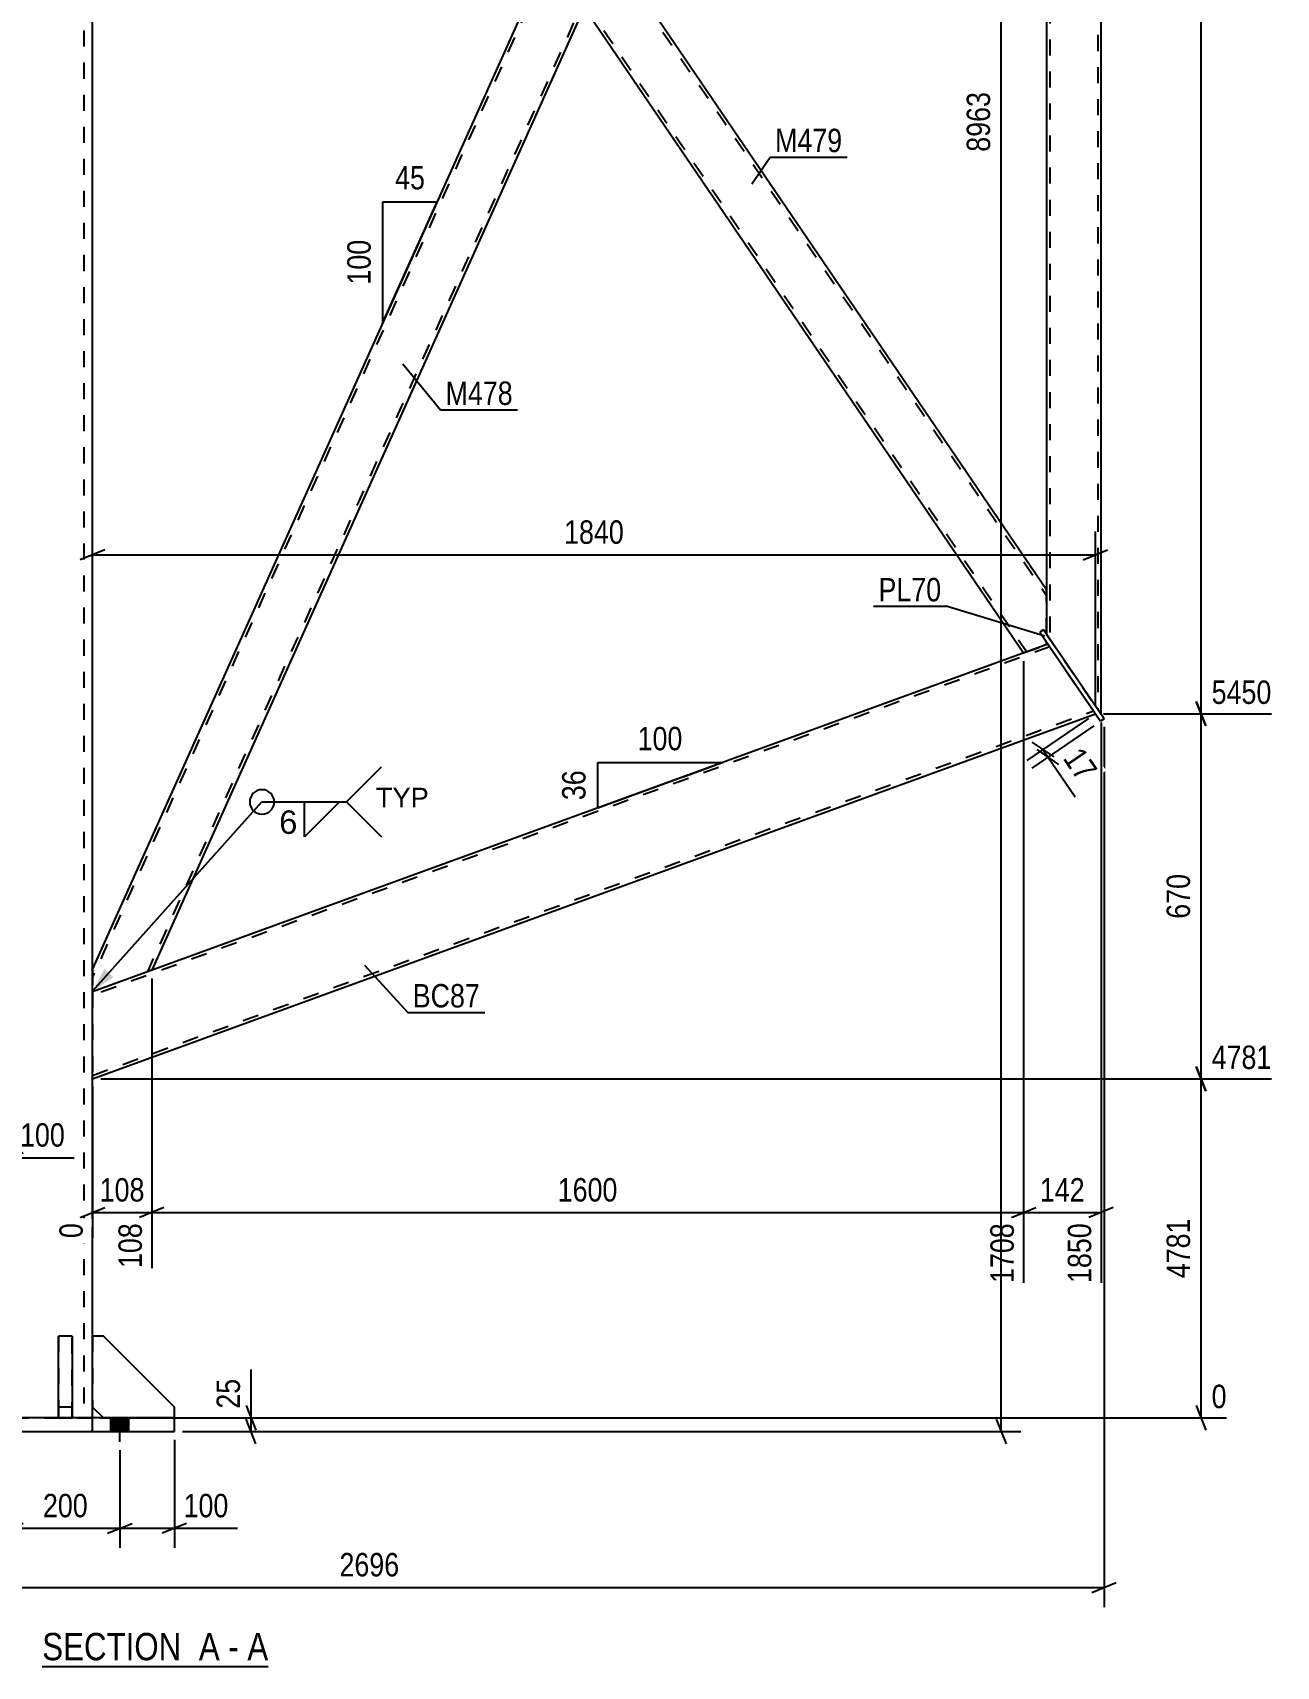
# Model space of a CAD drawing. Header units: millimetres. Extents: x 0 to 1189, y 0 to 841.
# Drawn here: x 460.7 to 612.8, y 411.7 to 611.5 of the extents above; entities that cross this region are included whole.
import ezdxf

# ---------------------------------------------------------------- set-up
doc = ezdxf.new("R2010")
doc.units = ezdxf.units.MM
doc.linetypes.add('DXK_LINE_DOT2', pattern=[3.9198, 1.9599, -1.9599])
doc.styles.add('Arial', font='ARIAL.TTF', dxfattribs={"height": 0.2})
doc.styles.add('Arial Narrow', font='ARIALN.TTF', dxfattribs={"height": 0.2})

# ---------------------------------------------------------------- blocks, each defined once
blk = doc.blocks.new('Unknown-682122038-11 - 20009')
at = {"color": 6, "linetype": 'Continuous'}
blk.add_line((461.83, 411.73), (489.48, 411.73), dxfattribs=at)
at = {"color": 0, "linetype": 'Continuous'}
for points in [[(479.94, 412.48), (479.94, 415.98), (461.83, 415.98), (461.83, 412.48)], [(483.55, 412.48), (483.55, 415.98), (480.99, 415.98), (480.99, 412.48)], [(485.87, 412.48), (485.87, 415.98), (484.6, 415.98), (484.6, 412.48)], [(489.48, 412.48), (489.48, 415.98), (486.92, 415.98), (486.92, 412.48)]]:
    blk.add_wipeout(points, dxfattribs=at)
at = {"color": 7, "linetype": 'Continuous', "style": 'Arial Narrow'}
for s, p in [('SECTION ', (461.83, 412.48)), ('A', (480.99, 412.48)), ('A', (486.92, 412.48)), ('-', (484.6, 412.48))]:
    blk.add_text(s, height=3.34, dxfattribs=at).set_placement(p)
blk = doc.blocks.new('Part-682122038-20073 - 20009')
at = {"color": 7, "linetype": 'DXK_LINE_DOT2'}
for p, q in [((466.93, 717.59), (466.93, 466.44)), ((466.93, 465.44), (466.93, 442.11)), ((434.66, 442.11), (467.99, 442.11))]:
    blk.add_line(p, q, dxfattribs=at)
at = {"color": 2, "linetype": 'Continuous'}
for p, q in [((467.99, 466.44), (467.99, 717.59)), ((467.99, 442.11), (467.99, 465.44))]:
    blk.add_line(p, q, dxfattribs=at)
blk = doc.blocks.new('Part-682122038-20020 - 20009')
at = {"color": 7, "linetype": 'DXK_LINE_DOT2'}
for p, q in [((582.24, 750.34), (467.99, 496.05)), ((584.66, 741.4), (474.69, 496.66)), ((467.99, 497.03), (467.99, 494.22)), ((475.22, 496.85), (467.99, 494.22))]:
    blk.add_line(p, q, dxfattribs=at)
at = {"color": 2, "linetype": 'Continuous'}
for p, q in [((523.72, 621.06), (467.99, 497.03)), ((528.12, 614.59), (475.22, 496.85))]:
    blk.add_line(p, q, dxfattribs=at)
blk = doc.blocks.new('Part-682122038-20022 - 20009')
at = {"color": 2, "linetype": 'Continuous'}
for p, q in [((531.33, 621.73), (530.94, 620.87)), ((531.33, 621.73), (584.66, 543.39)), ((530.94, 620.87), (528.12, 614.59)), ((528.12, 614.59), (581.86, 535.66)), ((584.66, 543.39), (584.66, 541.97)), ((584.66, 541.97), (584.66, 537.94)), ((584.66, 536.68), (584.66, 537))]:
    blk.add_line(p, q, dxfattribs=at)
at = {"color": 7, "linetype": 'DXK_LINE_DOT2'}
for p, q in [((531.13, 621.3), (584.66, 542.68)), ((531.21, 621.48), (531.33, 621.73)), ((528.31, 615.02), (582.24, 535.8)), ((584.66, 543.28), (584.66, 541.97)), ((584.28, 538.49), (583.84, 538.19)), ((583.84, 538.19), (584.66, 537)), ((584.66, 537.94), (584.28, 538.49)), ((581.86, 535.66), (584.66, 536.68))]:
    blk.add_line(p, q, dxfattribs=at)
blk = doc.blocks.new('Part-682122038-20033 - 20009')
at = {"color": 2, "linetype": 'Continuous'}
for p, q in [((469.33, 452.11), (467.99, 452.11)), ((469.33, 452.11), (477.99, 443.44)), ((467.99, 443.44), (469.33, 442.11)), ((477.99, 442.11), (477.99, 443.44))]:
    blk.add_line(p, q, dxfattribs=at)
at = {"color": 7, "linetype": 'DXK_LINE_DOT2'}
for p, q in [((467.99, 452.11), (467.99, 443.44)), ((469.33, 442.11), (477.99, 442.11))]:
    blk.add_line(p, q, dxfattribs=at)
blk = doc.blocks.new('Part-682122038-20034 - 20009')
at = {"color": 7, "linetype": 'DXK_LINE_DOT2'}
for p, q in [((469.33, 452.11), (467.99, 452.11)), ((467.99, 452.11), (467.99, 443.44)), ((477.99, 443.44), (469.33, 452.11)), ((467.99, 443.44), (469.33, 442.11)), ((469.33, 442.11), (477.99, 442.11)), ((477.99, 442.11), (477.99, 443.44))]:
    blk.add_line(p, q, dxfattribs=at)
blk = doc.blocks.new('Part-682122038-20035 - 20009')
at = {"color": 7, "linetype": 'DXK_LINE_DOT2'}
for p, q in [((463.83, 452.11), (463.83, 442.11)), ((465.49, 452.11), (463.83, 452.11)), ((465.49, 442.11), (465.49, 452.11)), ((465.49, 443.44), (463.83, 443.44)), ((463.83, 442.11), (465.49, 442.11))]:
    blk.add_line(p, q, dxfattribs=at)
blk = doc.blocks.new('Part-682122038-20037 - 20009')
at = {"color": 2, "linetype": 'Continuous'}
for p, q in [((463.83, 442.11), (463.83, 452.11)), ((465.49, 452.11), (463.83, 452.11)), ((465.49, 452.11), (465.49, 442.11)), ((465.49, 443.44), (463.83, 443.44)), ((465.49, 442.11), (463.83, 442.11))]:
    blk.add_line(p, q, dxfattribs=at)
blk = doc.blocks.new('Part-682122038-20070 - 20009')
at = {"color": 2, "linetype": 'Continuous'}
for p, q in [((584.28, 538.49), (583.84, 538.19)), ((583.84, 538.19), (591.26, 527.3)), ((591.7, 527.6), (584.28, 538.49)), ((591.7, 527.6), (591.26, 527.3))]:
    blk.add_line(p, q, dxfattribs=at)
blk = doc.blocks.new('Part-682122038-20071 - 20009')
at = {"color": 2, "linetype": 'Continuous'}
for p, q in [((467.99, 442.11), (424.66, 442.11)), ((424.66, 442.11), (424.66, 440.44)), ((434.66, 440.44), (434.66, 442.11)), ((467.99, 440.44), (467.99, 442.11)), ((477.99, 442.11), (467.99, 442.11)), ((477.99, 440.44), (477.99, 442.11)), ((424.66, 440.44), (477.99, 440.44))]:
    blk.add_line(p, q, dxfattribs=at)
at = {"color": 7, "linetype": 'DXK_LINE_DOT2'}
for p, q in [((434.66, 440.44), (434.66, 442.11)), ((467.99, 440.44), (467.99, 442.11))]:
    blk.add_line(p, q, dxfattribs=at)
blk = doc.blocks.new('Part-682122038-20074 - 20009')
at = {"color": 7, "linetype": 'DXK_LINE_DOT2'}
for p, q in [((590.93, 760.17), (590.93, 528.74)), ((585.06, 751.79), (585.06, 537.36)), ((584.66, 537.94), (584.66, 543.39)), ((584.66, 537.94), (591.33, 528.15))]:
    blk.add_line(p, q, dxfattribs=at)
at = {"color": 2, "linetype": 'Continuous'}
for p, q in [((591.33, 528.15), (591.33, 760.74)), ((584.66, 740.43), (584.66, 543.39))]:
    blk.add_line(p, q, dxfattribs=at)
blk = doc.blocks.new('Part-682122038-20075 - 20009')
at = {"color": 2, "linetype": 'Continuous'}
for p, q in [((584.83, 536.74), (467.99, 494.22)), ((467.99, 483.58), (590.64, 528.22))]:
    blk.add_line(p, q, dxfattribs=at)
at = {"color": 7, "linetype": 'DXK_LINE_DOT2'}
for p, q in [((585.06, 536.4), (467.99, 493.79)), ((584.83, 536.74), (590.64, 528.22)), ((467.99, 484), (590.4, 528.56)), ((467.99, 494.22), (467.99, 483.58))]:
    blk.add_line(p, q, dxfattribs=at)
blk = doc.blocks.new('Bolt-682122038-20119 - 20009')
at = {"linetype": 'Continuous'}
for points in [[(430.23, 440.44), (432.43, 440.44), (432.43, 442.11), (430.23, 442.11)], [(430.23, 440.44), (432.43, 440.44), (432.43, 442.11), (430.23, 442.11)], [(443.56, 440.44), (445.76, 440.44), (445.76, 442.11), (443.56, 442.11)], [(443.56, 440.44), (445.76, 440.44), (445.76, 442.11), (443.56, 442.11)], [(456.89, 440.44), (459.09, 440.44), (459.09, 442.11), (456.89, 442.11)], [(456.89, 440.44), (459.09, 440.44), (459.09, 442.11), (456.89, 442.11)], [(470.23, 440.44), (472.43, 440.44), (472.43, 442.11), (470.23, 442.11)], [(470.23, 440.44), (472.43, 440.44), (472.43, 442.11), (470.23, 442.11)]]:
    blk.add_hatch(color=1, dxfattribs=at).paths.add_polyline_path(points)
at = {"color": 1, "linetype": 'Continuous'}
for p, q in [((430.23, 440.44), (430.23, 442.11)), ((430.23, 440.44), (430.23, 442.11)), ((431.33, 439.18), (431.33, 442.11)), ((431.33, 439.18), (431.33, 442.11)), ((432.43, 440.44), (432.43, 442.11)), ((432.43, 440.44), (432.43, 442.11)), ((443.56, 440.44), (443.56, 442.11)), ((443.56, 440.44), (443.56, 442.11)), ((444.66, 439.18), (444.66, 442.11)), ((444.66, 439.18), (444.66, 442.11)), ((445.76, 440.44), (445.76, 442.11)), ((445.76, 440.44), (445.76, 442.11)), ((456.89, 440.44), (456.89, 442.11)), ((456.89, 440.44), (456.89, 442.11)), ((457.99, 439.18), (457.99, 442.11)), ((457.99, 439.18), (457.99, 442.11)), ((459.09, 440.44), (459.09, 442.11)), ((459.09, 440.44), (459.09, 442.11)), ((470.23, 440.44), (470.23, 442.11)), ((470.23, 440.44), (470.23, 442.11)), ((471.33, 439.18), (471.33, 442.11)), ((471.33, 439.18), (471.33, 442.11)), ((472.43, 440.44), (472.43, 442.11)), ((472.43, 440.44), (472.43, 442.11))]:
    blk.add_line(p, q, dxfattribs=at)
blk = doc.blocks.new('StraightDimension-682122038-77422 - 20009')
at = {"color": 7, "linetype": 'Continuous'}
for p, q in [((471.33, 438.18), (471.33, 426.21)), ((477.99, 439.44), (477.99, 426.21)), ((469.83, 428.01), (472.83, 429.21)), ((471.33, 428.61), (477.99, 428.61)), ((479.49, 429.21), (476.49, 428.01))]:
    blk.add_line(p, q, dxfattribs=at)
at = {"color": 0}
blk.add_wipeout([(485.2, 429.36), (485.2, 433.56), (478.52, 433.56), (478.52, 429.36)], dxfattribs=at)
at = {"color": 7, "linetype": 'Continuous'}
blk.add_line((477.99, 428.61), (485.73, 428.61), dxfattribs=at)
blk.add_line((477.99, 428.61), (485.73, 428.61), dxfattribs=at)
at = {"color": 3, "style": 'Arial Narrow'}
blk.add_text('100', height=2.863, dxfattribs=at).set_placement((479.12, 429.96))
blk = doc.blocks.new('StraightDimension-682122038-20297 - 20009')
at = {"color": 7, "linetype": 'Continuous'}
for p, q in [((591.7, 526.6), (591.7, 418.98)), ((411.99, 482.67), (411.99, 418.98)), ((413.49, 421.98), (410.49, 420.78)), ((590.2, 420.78), (593.2, 421.98)), ((411.99, 421.38), (591.7, 421.38))]:
    blk.add_line(p, q, dxfattribs=at)
at = {"color": 0}
blk.add_wipeout([(506.1, 422.13), (506.1, 426.33), (497.59, 426.33), (497.59, 422.13)], dxfattribs=at)
at = {"color": 3, "style": 'Arial Narrow'}
blk.add_text('2696', height=2.863, dxfattribs=at).set_placement((498.19, 422.73))
blk = doc.blocks.new('StraightDimension-682122038-20436 - 20009')
at = {"color": 7, "linetype": 'Continuous'}
for p, q in [((603.56, 528.22), (603.56, 760.74)), ((602.96, 529.72), (604.16, 526.72)), ((591.64, 528.22), (612.17, 528.22))]:
    blk.add_line(p, q, dxfattribs=at)
blk = doc.blocks.new('StraightDimension-682122038-20437 - 20009')
at = {"color": 7, "linetype": 'Continuous'}
for p, q in [((604.16, 526.72), (602.96, 529.72)), ((591.64, 528.22), (612.17, 528.22)), ((603.56, 483.58), (603.56, 528.22)), ((468.99, 483.58), (612.17, 483.58)), ((602.96, 485.08), (604.16, 482.08))]:
    blk.add_line(p, q, dxfattribs=at)
at = {"color": 0, "linetype": 'Continuous'}
blk.add_wipeout([(612.77, 528.82), (612.77, 533.02), (604.26, 533.02), (604.26, 528.82)], dxfattribs=at)
at = {"color": 0}
blk.add_wipeout([(602.81, 509.24), (598.61, 509.24), (598.61, 502.55), (602.81, 502.55)], dxfattribs=at)
at = {"color": 3, "linetype": 'Continuous', "style": 'Arial Narrow'}
blk.add_text('5450', height=2.863, dxfattribs=at).set_placement((604.86, 529.42))
at = {"color": 3, "style": 'Arial Narrow'}
blk.add_text('670', height=2.863, rotation=90.0002, dxfattribs=at).set_placement((602.21, 503.15))
blk = doc.blocks.new('StraightDimension-682122038-20438 - 20009')
at = {"color": 7, "linetype": 'Continuous'}
for p, q in [((468.99, 483.58), (612.17, 483.58)), ((604.16, 482.08), (602.96, 485.08)), ((603.56, 442.11), (603.56, 483.58)), ((602.96, 443.61), (604.16, 440.61)), ((468.99, 442.11), (606.68, 442.11))]:
    blk.add_line(p, q, dxfattribs=at)
at = {"color": 0, "linetype": 'Continuous'}
for points in [[(612.77, 484.18), (612.77, 488.38), (604.26, 488.38), (604.26, 484.18)], [(607.28, 442.71), (607.28, 446.91), (604.26, 446.91), (604.26, 442.71)]]:
    blk.add_wipeout(points, dxfattribs=at)
at = {"color": 0}
blk.add_wipeout([(602.81, 467.1), (598.61, 467.1), (598.61, 458.59), (602.81, 458.59)], dxfattribs=at)
at = {"color": 3, "linetype": 'Continuous', "style": 'Arial Narrow'}
for s, height, p in [('4781', 2.863, (604.86, 484.78)), ('0', 2.86, (604.86, 443.31))]:
    blk.add_text(s, height=height, dxfattribs=at).set_placement(p)
at = {"color": 3, "style": 'Arial Narrow'}
blk.add_text('4781', height=2.863, rotation=90.0002, dxfattribs=at).set_placement((602.21, 459.19))
blk = doc.blocks.new('StraightDimension-682122038-21092 - 20009')
at = {"color": 7, "linetype": 'Continuous'}
for p, q in [((467.99, 484.58), (467.99, 550.5)), ((590.64, 529.22), (590.64, 550.5)), ((469.49, 548.25), (466.49, 547.05)), ((467.99, 547.65), (590.64, 547.65)), ((589.14, 547.05), (592.14, 548.25))]:
    blk.add_line(p, q, dxfattribs=at)
at = {"color": 0}
blk.add_wipeout([(533.57, 548.4), (533.57, 552.6), (525.06, 552.6), (525.06, 548.4)], dxfattribs=at)
at = {"color": 3, "style": 'Arial Narrow'}
blk.add_text('1840', height=2.863, dxfattribs=at).set_placement((525.66, 549))
blk = doc.blocks.new('StraightDimension-682122038-21152 - 20009')
at = {"color": 7, "linetype": 'Continuous'}
for p, q in [((589.81, 527.65), (582.24, 522.5)), ((590.43, 526.74), (582.86, 521.58)), ((582.88, 524.75), (585.56, 522.94)), ((586.18, 522.03), (583.5, 523.83)), ((584.22, 523.85), (584.84, 522.93))]:
    blk.add_line(p, q, dxfattribs=at)
at = {"color": 0}
blk.add_wipeout([(588.49, 518.91), (591.96, 521.27), (589.23, 525.28), (585.76, 522.92)], dxfattribs=at)
at = {"color": 7, "linetype": 'Continuous'}
blk.add_line((584.84, 522.93), (588.17, 518.05), dxfattribs=at)
blk.add_line((584.84, 522.93), (588.17, 518.05), dxfattribs=at)
at = {"color": 3, "style": 'Arial Narrow'}
blk.add_text('17', height=2.863, rotation=-55.7488, dxfattribs=at).set_placement((586.59, 522.76))
blk = doc.blocks.new('StraightDimension-682122038-21415 - 20009')
at = {"color": 7, "linetype": 'Continuous'}
for p, q in [((457.99, 480.38), (457.99, 471.53)), ((451.33, 478.78), (451.33, 471.53)), ((449.83, 473.33), (452.83, 474.53)), ((451.33, 473.93), (457.99, 473.93)), ((459.49, 474.53), (456.49, 473.33))]:
    blk.add_line(p, q, dxfattribs=at)
at = {"color": 0}
blk.add_wipeout([(465.2, 474.68), (465.2, 478.88), (458.52, 478.88), (458.52, 474.68)], dxfattribs=at)
at = {"color": 7, "linetype": 'Continuous'}
blk.add_line((457.99, 473.93), (465.73, 473.93), dxfattribs=at)
blk.add_line((457.99, 473.93), (465.73, 473.93), dxfattribs=at)
at = {"color": 3, "style": 'Arial Narrow'}
blk.add_text('100', height=2.863, dxfattribs=at).set_placement((459.12, 475.28))
blk = doc.blocks.new('StraightDimension-682122038-22810 - 20009')
at = {"color": 7, "linetype": 'Continuous'}
for p, q in [((581.86, 534.66), (581.86, 458.61)), ((591.33, 527.15), (591.33, 458.61)), ((580.36, 466.62), (583.36, 467.82)), ((592.83, 467.82), (589.83, 466.62)), ((581.86, 467.22), (591.33, 467.22))]:
    blk.add_line(p, q, dxfattribs=at)
at = {"color": 0}
blk.add_wipeout([(589.93, 467.97), (589.93, 472.17), (583.25, 472.17), (583.25, 467.97)], dxfattribs=at)
at = {"color": 0, "linetype": 'Continuous'}
blk.add_wipeout([(590.72, 466.52), (586.52, 466.52), (586.52, 458.01), (590.72, 458.01)], dxfattribs=at)
at = {"color": 3, "style": 'Arial Narrow'}
blk.add_text('142', height=2.863, dxfattribs=at).set_placement((583.85, 468.57))
at = {"color": 3, "linetype": 'Continuous', "style": 'Arial Narrow'}
blk.add_text('1850', height=2.863, rotation=90.0002, dxfattribs=at).set_placement((590.13, 458.61))
blk = doc.blocks.new('StraightDimension-682122038-22811 - 20009')
at = {"color": 7, "linetype": 'Continuous'}
for p, q in [((581.86, 534.66), (581.86, 458.61)), ((475.22, 495.85), (475.22, 460.44)), ((476.72, 467.82), (473.72, 466.62)), ((580.36, 466.62), (583.36, 467.82)), ((475.22, 467.22), (581.86, 467.22))]:
    blk.add_line(p, q, dxfattribs=at)
at = {"color": 0}
blk.add_wipeout([(532.79, 467.97), (532.79, 472.17), (524.28, 472.17), (524.28, 467.97)], dxfattribs=at)
at = {"color": 0, "linetype": 'Continuous'}
blk.add_wipeout([(581.26, 466.52), (577.06, 466.52), (577.06, 458.01), (581.26, 458.01)], dxfattribs=at)
at = {"color": 3, "style": 'Arial Narrow'}
blk.add_text('1600', height=2.863, dxfattribs=at).set_placement((524.88, 468.57))
at = {"color": 3, "linetype": 'Continuous', "style": 'Arial Narrow'}
blk.add_text('1708', height=2.863, rotation=90.0002, dxfattribs=at).set_placement((580.66, 458.61))
blk = doc.blocks.new('StraightDimension-682122038-22812 - 20009')
at = {"color": 7, "linetype": 'Continuous'}
for p, q in [((475.22, 495.85), (475.22, 460.44)), ((467.99, 482.58), (467.99, 464.1)), ((466.49, 466.62), (469.49, 467.82)), ((476.72, 467.82), (473.72, 466.62)), ((467.99, 467.22), (475.22, 467.22))]:
    blk.add_line(p, q, dxfattribs=at)
at = {"color": 0}
blk.add_wipeout([(474.95, 467.97), (474.95, 472.17), (468.26, 472.17), (468.26, 467.97)], dxfattribs=at)
at = {"color": 0, "linetype": 'Continuous'}
for points in [[(467.39, 466.52), (463.19, 466.52), (463.19, 463.5), (467.39, 463.5)], [(474.62, 466.52), (470.42, 466.52), (470.42, 459.84), (474.62, 459.84)]]:
    blk.add_wipeout(points, dxfattribs=at)
at = {"color": 3, "style": 'Arial Narrow'}
blk.add_text('108', height=2.863, dxfattribs=at).set_placement((468.86, 468.57))
at = {"color": 3, "linetype": 'Continuous', "style": 'Arial Narrow'}
for s, height, p in [('0', 2.86, (466.79, 464.1)), ('108', 2.863, (474.02, 460.44))]:
    blk.add_text(s, height=height, rotation=90.0002, dxfattribs=at).set_placement(p)
blk = doc.blocks.new('StraightDimension-682122038-47746 - 20009')
at = {"color": 7, "linetype": 'Continuous'}
for p, q in [((579.11, 440.44), (579.11, 760.74)), ((578.51, 441.94), (579.71, 438.94)), ((478.99, 440.44), (581.51, 440.44))]:
    blk.add_line(p, q, dxfattribs=at)
at = {"color": 0}
blk.add_wipeout([(578.36, 604.85), (574.16, 604.85), (574.16, 596.34), (578.36, 596.34)], dxfattribs=at)
at = {"color": 3, "style": 'Arial Narrow'}
blk.add_text('8963', height=2.863, rotation=90.0002, dxfattribs=at).set_placement((577.76, 596.94))
blk = doc.blocks.new('StraightDimension-682122038-47760 - 20009')
at = {"color": 7, "linetype": 'Continuous'}
for p, q in [((486.77, 443.61), (487.97, 440.61)), ((478.99, 442.11), (489.77, 442.11)), ((487.97, 438.94), (486.77, 441.94)), ((487.37, 440.44), (487.37, 442.11)), ((478.99, 440.44), (489.77, 440.44))]:
    blk.add_line(p, q, dxfattribs=at)
at = {"color": 0}
blk.add_wipeout([(486.62, 447.49), (482.42, 447.49), (482.42, 442.64), (486.62, 442.64)], dxfattribs=at)
at = {"color": 7, "linetype": 'Continuous'}
blk.add_line((487.37, 442.11), (487.37, 448.02), dxfattribs=at)
blk.add_line((487.37, 442.11), (487.37, 448.02), dxfattribs=at)
at = {"color": 3, "style": 'Arial Narrow'}
blk.add_text('25', height=2.863, rotation=90.0002, dxfattribs=at).set_placement((486.02, 443.24))
blk = doc.blocks.new('StraightDimension-682122038-77423 - 20009')
at = {"color": 7, "linetype": 'Continuous'}
for p, q in [((457.99, 438.18), (457.99, 426.21)), ((471.33, 438.18), (471.33, 426.21)), ((459.49, 429.21), (456.49, 428.01)), ((457.99, 428.61), (471.33, 428.61)), ((469.83, 428.01), (472.83, 429.21))]:
    blk.add_line(p, q, dxfattribs=at)
at = {"color": 0}
blk.add_wipeout([(468, 429.36), (468, 433.56), (461.32, 433.56), (461.32, 429.36)], dxfattribs=at)
at = {"color": 3, "style": 'Arial Narrow'}
blk.add_text('200', height=2.863, dxfattribs=at).set_placement((461.92, 429.96))
blk = doc.blocks.new('AngleDimension-682122038-85399 - 20009')
at = {"color": 7, "linetype": 'Continuous'}
for p, q in [((529.78, 522.25), (545.01, 522.25)), ((529.78, 516.71), (545.01, 522.25)), ((529.78, 516.71), (529.78, 522.25)), ((540.27, 520.52), (545.01, 522.25))]:
    blk.add_line(p, q, dxfattribs=at)
at = {"color": 0}
for points in [[(540.74, 523.15), (540.74, 527.35), (534.05, 527.35), (534.05, 523.15)], [(528.88, 521.91), (524.68, 521.91), (524.68, 517.05), (528.88, 517.05)]]:
    blk.add_wipeout(points, dxfattribs=at)
at = {"color": 3, "style": 'Arial Narrow'}
blk.add_text('100', height=2.863, dxfattribs=at).set_placement((534.65, 523.75))
blk.add_text('36', height=2.863, rotation=90.0002, dxfattribs=at).set_placement((528.28, 517.65))
blk = doc.blocks.new('AngleDimension-682122038-85414 - 20009')
at = {"color": 7, "linetype": 'Continuous'}
for p, q in [((511.44, 593.74), (510.14, 590.83)), ((503.5, 590.83), (510.14, 590.83)), ((503.5, 576.05), (510.14, 590.83)), ((503.5, 576.05), (503.5, 590.83))]:
    blk.add_line(p, q, dxfattribs=at)
at = {"color": 0}
for points in [[(509.24, 591.73), (509.24, 595.93), (504.39, 595.93), (504.39, 591.73)], [(502.6, 586.78), (498.4, 586.78), (498.4, 580.1), (502.6, 580.1)]]:
    blk.add_wipeout(points, dxfattribs=at)
at = {"color": 3, "style": 'Arial Narrow'}
blk.add_text('45', height=2.863, dxfattribs=at).set_placement((504.99, 592.33))
blk.add_text('100', height=2.863, rotation=90.0002, dxfattribs=at).set_placement((502, 580.7))
blk = doc.blocks.new('Mark-682122038-20137 - 20009')
at = {"color": 0}
blk.add_wipeout([(559.68, 596.89), (559.68, 599.89), (551.46, 599.89), (551.46, 596.89)], dxfattribs=at)
blk.add_wipeout([(559.68, 596.89), (559.68, 599.89), (551.46, 599.89), (551.46, 596.89)], dxfattribs=at)
at = {"color": 30, "linetype": 'Continuous'}
for p, q in [((548.63, 593), (550.86, 596.29)), ((550.86, 596.29), (560.28, 596.29))]:
    blk.add_line(p, q, dxfattribs=at)
at = {"color": 3, "style": 'Arial Narrow'}
blk.add_text('M479', height=2.863, dxfattribs=at).set_placement((551.46, 596.89))
blk = doc.blocks.new('Mark-682122038-20164 - 20009')
at = {"color": 0}
blk.add_wipeout([(571.79, 541.96), (571.79, 544.96), (564.11, 544.96), (564.11, 541.96)], dxfattribs=at)
blk.add_wipeout([(571.79, 541.96), (571.79, 544.96), (564.11, 544.96), (564.11, 541.96)], dxfattribs=at)
at = {"color": 30, "linetype": 'Continuous'}
for p in [(563.51, 541.36), (584.47, 537.72)]:
    blk.add_line(p, (572.39, 541.36), dxfattribs=at)
at = {"color": 3, "style": 'Arial Narrow'}
blk.add_text('PL70', height=2.863, dxfattribs=at).set_placement((564.11, 541.96))
blk = doc.blocks.new('Mark-682122038-20134 - 20009')
at = {"color": 0}
blk.add_wipeout([(519.38, 565.98), (519.38, 568.98), (511.16, 568.98), (511.16, 565.98)], dxfattribs=at)
blk.add_wipeout([(519.38, 565.98), (519.38, 568.98), (511.16, 568.98), (511.16, 565.98)], dxfattribs=at)
at = {"color": 30, "linetype": 'Continuous'}
for p, q in [((505.92, 571), (510.56, 565.38)), ((510.56, 565.38), (519.98, 565.38))]:
    blk.add_line(p, q, dxfattribs=at)
at = {"color": 3, "style": 'Arial Narrow'}
blk.add_text('M478', height=2.863, dxfattribs=at).set_placement((511.16, 565.98))
blk = doc.blocks.new('Mark-682122038-20170 - 20009')
at = {"color": 0}
blk.add_wipeout([(515.37, 492.3), (515.37, 495.3), (507.15, 495.3), (507.15, 492.3)], dxfattribs=at)
blk.add_wipeout([(515.37, 492.3), (515.37, 495.3), (507.15, 495.3), (507.15, 492.3)], dxfattribs=at)
at = {"color": 30, "linetype": 'Continuous'}
for p, q in [((501.25, 497.48), (506.55, 491.7)), ((506.55, 491.7), (515.97, 491.7))]:
    blk.add_line(p, q, dxfattribs=at)
at = {"color": 3, "style": 'Arial Narrow'}
blk.add_text('BC87', height=2.863, dxfattribs=at).set_placement((507.15, 492.3))
blk = doc.blocks.new('WeldMark-682122038-21604 - 20009')
at = {"linetype": 'Continuous'}
blk.add_hatch(color=30, dxfattribs=at).paths.add_polyline_path([(470.55, 496.01), (467.99, 494.28), (469.43, 497.01)])
at = {"color": 3, "linetype": 'Continuous'}
for q in [(503.31, 521.72), (503.31, 513.15)]:
    blk.add_line((499.03, 517.43), q, dxfattribs=at)
at = {"color": 30, "linetype": 'Continuous'}
blk.add_line((467.99, 494.28), (488.71, 517.43), dxfattribs=at)
at = {"color": 3, "linetype": 'Continuous'}
blk.add_arc((488.71, 517.43), 1.5, 90, 270, dxfattribs=at)
at = {"color": 0}
blk.add_wipeout([(493.23, 513.33), (493.23, 516.73), (490.61, 516.73), (490.61, 513.33)], dxfattribs=at)
at = {"color": 30, "linetype": 'Continuous'}
blk.add_line((488.71, 517.43), (499.03, 517.43), dxfattribs=at)
at = {"color": 3, "linetype": 'Continuous'}
for p, q in [((493.89, 517.43), (498.17, 517.43)), ((498.17, 517.43), (493.89, 513.15)), ((493.89, 513.15), (493.89, 517.43))]:
    blk.add_line(p, q, dxfattribs=at)
blk.add_arc((488.71, 517.43), 1.5, 270, 90, dxfattribs=at)
at = {"color": 3, "style": 'Arial'}
blk.add_text('6', height=2.87, dxfattribs=at).set_placement((490.81, 513.53))
at = {"color": 0, "linetype": 'Continuous'}
blk.add_wipeout([(509.11, 516.78), (509.11, 519.28), (502.63, 519.28), (502.63, 516.78)], dxfattribs=at)
blk.add_wipeout([(509.11, 516.78), (509.11, 519.28), (502.63, 519.28), (502.63, 516.78)], dxfattribs=at)
at = {"color": 3, "linetype": 'Continuous', "style": 'Arial'}
blk.add_text('TYP', height=2.388, dxfattribs=at).set_placement((502.63, 516.78))

msp = doc.modelspace()

# ---------------------------------------------------------------- block references
for name in ['Part-682122038-20074 - 20009', 'Part-682122038-20020 - 20009', 'Part-682122038-20073 - 20009', 'Part-682122038-20022 - 20009', 'Part-682122038-20070 - 20009', 'Part-682122038-20075 - 20009', 'Part-682122038-20035 - 20009', 'Part-682122038-20037 - 20009', 'Part-682122038-20033 - 20009', 'Part-682122038-20034 - 20009', 'Part-682122038-20071 - 20009', 'Bolt-682122038-20119 - 20009', 'Unknown-682122038-11 - 20009']:
    msp.add_blockref(name, (0, 0))

# ---------------------------------------------------------------- next in the draw order: block references
msp.add_blockref('StraightDimension-682122038-77422 - 20009', (0, 0))

# ---------------------------------------------------------------- next in the draw order: block references
msp.add_blockref('StraightDimension-682122038-20297 - 20009', (0, 0))

# ---------------------------------------------------------------- next in the draw order: block references
for name in ['StraightDimension-682122038-20436 - 20009', 'StraightDimension-682122038-21415 - 20009', 'StraightDimension-682122038-77423 - 20009']:
    msp.add_blockref(name, (0, 0))

# ---------------------------------------------------------------- next in the draw order: block references
msp.add_blockref('StraightDimension-682122038-20437 - 20009', (0, 0))

# ---------------------------------------------------------------- next in the draw order: block references
msp.add_blockref('StraightDimension-682122038-20438 - 20009', (0, 0))

# ---------------------------------------------------------------- next in the draw order: block references
msp.add_blockref('StraightDimension-682122038-21092 - 20009', (0, 0))

# ---------------------------------------------------------------- next in the draw order: block references
msp.add_blockref('StraightDimension-682122038-21152 - 20009', (0, 0))

# ---------------------------------------------------------------- next in the draw order: block references
msp.add_blockref('StraightDimension-682122038-22810 - 20009', (0, 0))

# ---------------------------------------------------------------- next in the draw order: block references
msp.add_blockref('StraightDimension-682122038-22811 - 20009', (0, 0))

# ---------------------------------------------------------------- next in the draw order: block references
for name in ['StraightDimension-682122038-47746 - 20009', 'StraightDimension-682122038-22812 - 20009']:
    msp.add_blockref(name, (0, 0))

# ---------------------------------------------------------------- next in the draw order: block references
for name in ['Mark-682122038-20137 - 20009', 'AngleDimension-682122038-85414 - 20009', 'Mark-682122038-20134 - 20009', 'Mark-682122038-20164 - 20009', 'AngleDimension-682122038-85399 - 20009', 'Mark-682122038-20170 - 20009', 'StraightDimension-682122038-47760 - 20009']:
    msp.add_blockref(name, (0, 0))

# ---------------------------------------------------------------- next in the draw order: block references
msp.add_blockref('WeldMark-682122038-21604 - 20009', (0, 0))

doc.saveas('drawing.dxf')
